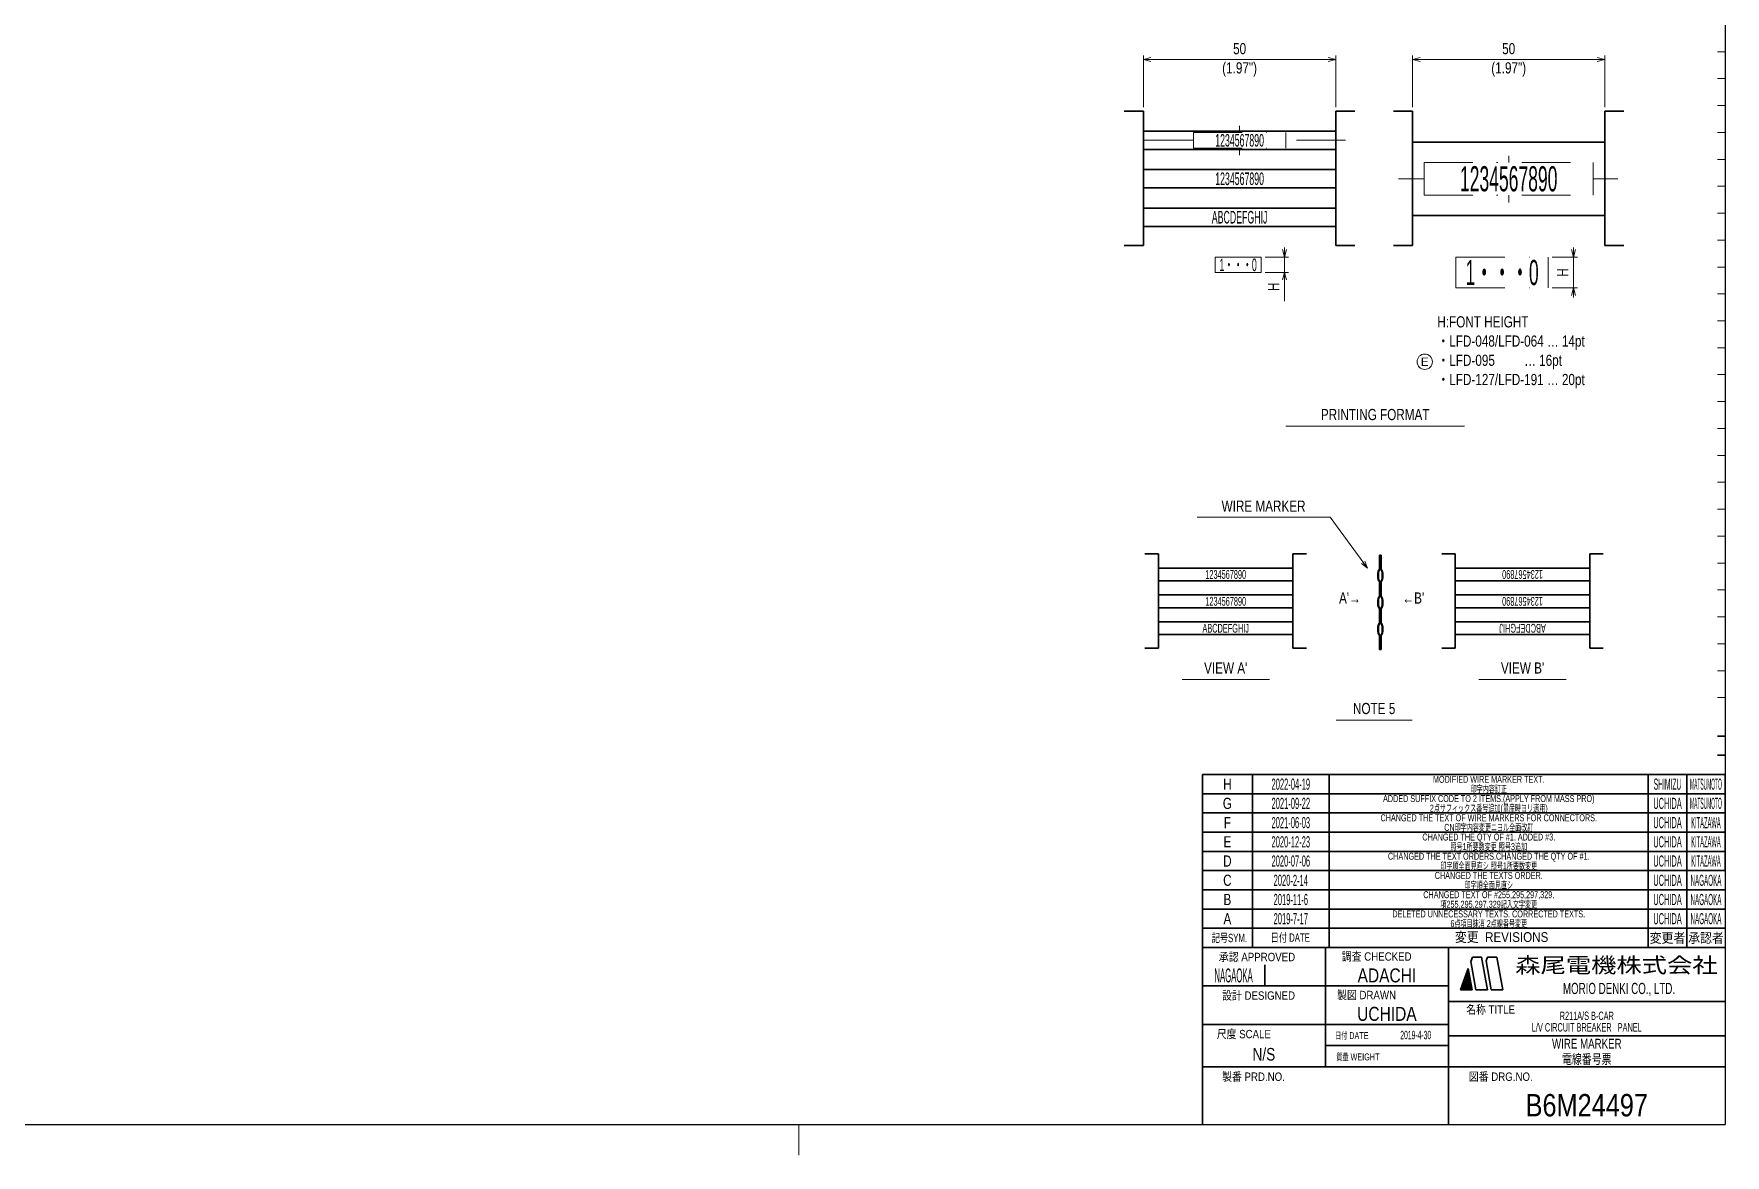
# Model space of a CAD drawing. Header units: millimetres. Extents: x 10 to 832, y 7 to 590.
# Drawn here: x 391.5 to 831.5, y 7 to 298.6 of the extents above; entities that cross this region are included whole.
import ezdxf
from ezdxf.enums import TextEntityAlignment as Align

# ---------------------------------------------------------------- set-up
doc = ezdxf.new("R2010")
doc.units = ezdxf.units.MM
doc.linetypes.add('DASHDOT', pattern=[25.3, 12.7, -6.3, 0, -6.3])
for name, color, linetype in [('図面枠B6M', 7, 'Continuous'), ('表題、部品表_01', 7, 'Continuous'), ('訂正記号', 7, 'Continuous')]:
    doc.layers.add(name, color=color, linetype=linetype)
doc.styles.add('HG丸ｺﾞｼｯｸM-PRO', font='')
doc.styles.get('HG丸ｺﾞｼｯｸM-PRO').set_extended_font_data('HG丸ｺﾞｼｯｸM-PRO')

# ---------------------------------------------------------------- blocks, each defined once
blk = doc.blocks.new('BLKF023')
at = {"layer": '図面枠B6M', "color": 2, "linetype": 'Continuous', "lineweight": 25}
for p in [(831.5, 584), (9.5, 15)]:
    blk.add_line(p, (831.5, 15), dxfattribs=at)
at = {"layer": '図面枠B6M', "color": 4, "linetype": 'Continuous', "lineweight": 13}
for p, q in [((829.5, 294), (831.5, 294)), ((829.5, 287), (831.5, 287)), ((829.5, 280), (831.5, 280)), ((829.5, 273), (831.5, 273)), ((829.5, 266), (831.5, 266)), ((829.5, 259), (831.5, 259)), ((829.5, 252), (831.5, 252)), ((829.5, 245), (831.5, 245)), ((829.5, 238), (831.5, 238)), ((829.5, 231), (831.5, 231)), ((829.5, 224), (831.5, 224)), ((829.5, 217), (831.5, 217)), ((829.5, 210), (831.5, 210)), ((829.5, 203), (831.5, 203)), ((829.5, 196), (831.5, 196)), ((829.5, 189), (831.5, 189)), ((829.5, 182), (831.5, 182)), ((829.5, 175), (831.5, 175)), ((829.5, 168), (831.5, 168)), ((829.5, 161), (831.5, 161)), ((829.5, 154), (831.5, 154)), ((829.5, 147), (831.5, 147)), ((829.5, 140), (831.5, 140)), ((829.5, 133), (831.5, 133)), ((829.5, 126), (831.5, 126)), ((590.5, 7), (590.5, 15))]:
    blk.add_line(p, q, dxfattribs=at)
at = {"layer": '図面枠B6M', "color": 3, "linetype": 'Continuous', "lineweight": 35}
for p, q in [((831.5, 116), (829.5, 116)), ((831.5, 111), (829.5, 111)), ((831.5, 106), (829.5, 106)), ((831.5, 101), (829.5, 101)), ((831.5, 96), (829.5, 96)), ((831.5, 91), (829.5, 91)), ((831.5, 86), (829.5, 86)), ((695.5, 81), (831.5, 81)), ((695.5, 81), (695.5, 15)), ((708.5, 81), (708.5, 61)), ((728.5, 61), (728.5, 81)), ((811.5, 81), (811.5, 61)), ((821.5, 81), (821.5, 61)), ((695.5, 76), (831.5, 76)), ((695.5, 71), (831.5, 71)), ((695.5, 66), (831.5, 66)), ((695.5, 61), (831.5, 61)), ((727.5, 61), (727.5, 30)), ((759.5, 61), (759.5, 15)), ((765.34, 57.4), (765.73, 58.5)), ((766.64, 50), (765.34, 57.4)), ((765.73, 58.5), (768.14, 58.5)), ((769.64, 50), (768.14, 58.5)), ((769.68, 58.5), (769.32, 57.51)), ((770.64, 50), (769.32, 57.51)), ((769.68, 58.5), (772.14, 58.5)), ((773.64, 50), (772.14, 58.5)), ((711.73, 56.5), (711.73, 51)), ((762.64, 50), (764.66, 55.55)), ((762.87, 50.64), (765.13, 52.89)), ((762.95, 50.86), (765.11, 53.01)), ((763.04, 51.08), (765.09, 53.13)), ((763.12, 51.3), (765.07, 53.25)), ((763.2, 51.53), (765.05, 53.37)), ((763.28, 51.75), (765.02, 53.49)), ((763.36, 51.97), (765, 53.61)), ((763.44, 52.19), (764.98, 53.73)), ((763.52, 52.42), (764.96, 53.86)), ((763.6, 52.64), (764.94, 53.98)), ((763.68, 52.86), (764.92, 54.1)), ((763.76, 53.08), (764.9, 54.22)), ((763.84, 53.31), (764.88, 54.34)), ((763.93, 53.53), (764.85, 54.46)), ((764.01, 53.75), (764.83, 54.58)), ((764.09, 53.97), (764.81, 54.7)), ((764.17, 54.19), (764.79, 54.82)), ((764.25, 54.42), (764.77, 54.94)), ((764.33, 54.64), (764.75, 55.06)), ((764.41, 54.86), (764.73, 55.18)), ((764.49, 55.08), (764.71, 55.3)), ((764.57, 55.31), (764.68, 55.42)), ((764.65, 55.53), (764.66, 55.54)), ((765.64, 50), (764.66, 55.55)), ((695.5, 51), (759.5, 51)), ((762.64, 50), (765.64, 50)), ((762.66, 50), (765.19, 52.53)), ((762.71, 50.19), (765.17, 52.65)), ((762.79, 50.41), (765.15, 52.77)), ((762.8, 50), (765.21, 52.41)), ((762.94, 50), (765.24, 52.29)), ((763.08, 50), (765.26, 52.17)), ((763.22, 50), (765.28, 52.05)), ((763.36, 50), (765.3, 51.93)), ((763.51, 50), (765.32, 51.81)), ((763.65, 50), (765.34, 51.69)), ((763.79, 50), (765.36, 51.57)), ((763.93, 50), (765.38, 51.45)), ((764.07, 50), (765.41, 51.33)), ((764.21, 50), (765.43, 51.21)), ((764.35, 50), (765.45, 51.09)), ((764.5, 50), (765.47, 50.97)), ((764.64, 50), (765.49, 50.85)), ((764.78, 50), (765.51, 50.73)), ((764.92, 50), (765.53, 50.61)), ((765.06, 50), (765.55, 50.49)), ((765.2, 50), (765.58, 50.37)), ((765.34, 50), (765.6, 50.25)), ((765.49, 50), (765.62, 50.13)), ((765.63, 50), (765.64, 50.01)), ((766.64, 50), (769.64, 50)), ((770.64, 50), (773.64, 50)), ((759.5, 47), (831.5, 47)), ((695.5, 41), (759.5, 41)), ((727.5, 35.5), (759.5, 35.5)), ((759.5, 38), (831.5, 38)), ((695.5, 30), (831.5, 30))]:
    blk.add_line(p, q, dxfattribs=at)
at = {"layer": '図面枠B6M', "color": 4, "linetype": 'Continuous', "lineweight": 13, "style": 'HG丸ｺﾞｼｯｸM-PRO'}
for s, height, width, p in [('記号SYM.', 2.182, 0.69227, (702.53, 63.49)), ('日付 DATE', 2.182, 0.692507, (718.37, 63.58)), ('変更  REVISIONS', 2.5455, 0.887352, (773.35, 63.72)), ('変更者', 2.545, 0.887717, (816.5, 63.5)), ('承認者', 2.545, 0.887717, (826.5, 63.5)), ('承認 APPROVED', 2.1818, 0.863151, (709.71, 58.54)), ('調査 CHECKED', 2.182, 0.863174, (740.84, 58.67)), ('設計 DESIGNED', 2.1818, 0.862613, (710.11, 48.51)), ('製図 DRAWN', 2.182, 0.863099, (738.2, 48.65)), ('名称 TITLE', 2.182, 0.862489, (770.47, 44.87)), ('尺度 SCALE', 2.182, 0.862581, (706.28, 38.49)), ('日付 DATE', 1.818, 0.618255, (734.38, 38.09)), ('質量 WEIGHT', 1.818, 0.618812, (735.96, 32.55)), ('製番 PRD.NO.', 2.182, 0.863299, (708.79, 27.41)), ('図番 DRG.NO.', 2.182, 0.863083, (773.12, 27.42))]:
    blk.add_text(s, height=height, dxfattribs=dict(at, width=width)).set_placement(p, align=Align.MIDDLE_CENTER)
at = {"layer": '図面枠B6M', "color": 2, "linetype": 'Continuous', "lineweight": 25, "style": 'HG丸ｺﾞｼｯｸM-PRO', "width": 1.206081}
blk.add_text('森尾電機株式会社', height=4, dxfattribs=at).set_placement((803.22, 56.43), align=Align.MIDDLE_CENTER)
at = {"layer": '図面枠B6M', "color": 3, "linetype": 'Continuous', "lineweight": 35, "style": 'HG丸ｺﾞｼｯｸM-PRO', "width": 0.652197}
blk.add_text('MORIO DENKI CO., LTD.', height=2.9091, dxfattribs=at).set_placement((803.88, 50.36), align=Align.MIDDLE_CENTER)
blk = doc.blocks.new('BLKF024')
at = {"layer": '図面枠B6M', "color": 3, "linetype": 'Continuous', "lineweight": 35, "style": 'HG丸ｺﾞｼｯｸM-PRO'}
for s, height, width, p in [('E', 2.91, 0.784871, (702, 88.5)), ('2020-12-23', 2.909, 0.488281, (718.5, 88.5)), ('CHANGED THE QTY OF #1. ADDED #3.', 1.8182, 0.618208, (770, 89.75)), ('UCHIDA', 2.909, 0.415827, (816.5, 88.5)), ('KITAZAWA', 2.909, 0.308644, (826.5, 88.5)), ('D', 2.91, 0.784656, (702, 83.5)), ('2020-07-06', 2.909, 0.488281, (718.5, 83.5)), ('CHANGED THE TEXT ORDERS.CHANGED THE QTY OF #1.', 1.8182, 0.61858, (770, 84.75)), ('UCHIDA', 2.909, 0.415827, (816.5, 83.5)), ('KITAZAWA', 2.909, 0.308644, (826.5, 83.5)), ('C', 2.91, 0.782198, (702, 78.5)), ('2020-2-14', 2.909, 0.488281, (718.5, 78.5)), ('CHANGED THE TEXTS ORDER.', 1.8182, 0.618691, (770, 79.75)), ('UCHIDA', 2.909, 0.415827, (816.5, 78.5)), ('NAGAOKA', 2.909, 0.334453, (826.5, 78.5)), ('B', 2.91, 0.78204, (702, 73.5)), ('2019-11-6', 2.909, 0.488281, (718.5, 73.5)), ('CHANGED TEXT OF #255,295,297,329.', 1.8182, 0.618621, (770, 74.75)), ('UCHIDA', 2.909, 0.415827, (816.5, 73.5)), ('NAGAOKA', 2.909, 0.334453, (826.5, 73.5)), ('DELETED UNNECESSARY TEXTS. CORRECTED TEXTS.', 1.8182, 0.618785, (770, 69.75)), ('A', 2.91, 0.782973, (702, 68.5)), ('2019-7-17', 2.909, 0.488281, (718.5, 68.5)), ('UCHIDA', 2.909, 0.415827, (816.5, 68.5)), ('NAGAOKA', 2.909, 0.334453, (826.5, 68.5)), ('NAGAOKA', 3.636, 0.414524, (703.61, 53.75)), ('ADACHI', 3.636, 0.830909, (743.5, 53.75)), ('UCHIDA', 3.636, 0.830691, (743.5, 43.75)), ('R211A/S B-CAR', 2.1818, 0.521847, (795.5, 43.25)), ('L/V CIRCUIT BREAKER\u3000PANEL', 2.1818, 0.522183, (795.5, 40.25)), ('2019-4-30', 2.182, 0.482367, (751, 38.25)), ('WIRE MARKER', 2.5455, 0.742381, (795.5, 36)), ('N/S', 3.273, 0.805664, (711.5, 33.25)), ('B6M24497', 5.818, 0.845653, (795.5, 20))]:
    blk.add_text(s, height=height, dxfattribs=dict(at, width=width)).set_placement(p, align=Align.MIDDLE_CENTER)
blk = doc.blocks.new('FXTIP_ARROW_S')
at = {"color": 0, "linetype": 'Continuous', "lineweight": -2}
for q in [(-1, 0), (-0.97, 0.26), (-0.97, -0.26)]:
    blk.add_line((0, 0), q, dxfattribs=at)
blk = doc.blocks.new('FXTIP_ARROW_E')
at = {"color": 0, "linetype": 'Continuous', "lineweight": -2}
for q in [(-1, 0), (-0.97, 0.26), (-0.97, -0.26)]:
    blk.add_line((0, 0), q, dxfattribs=at)
blk = doc.blocks.new('BLKF043')
at = {"layer": '図面枠B6M', "color": 3, "linetype": 'Continuous', "lineweight": 35}
for p, q in [((695.5, 86), (831.5, 86)), ((695.5, 86), (695.5, 81)), ((708.5, 86), (708.5, 81)), ((728.5, 86), (728.5, 81)), ((811.5, 86), (811.5, 81)), ((821.5, 86), (821.5, 81)), ((831.5, 86), (831.5, 81)), ((695.5, 81), (831.5, 81))]:
    blk.add_line(p, q, dxfattribs=at)
blk = doc.blocks.new('BLKF042')
at = {"layer": '図面枠B6M', "color": 3, "linetype": 'Continuous', "lineweight": 35}
blk.add_blockref('BLKF043', (0, 0), dxfattribs=at)
blk = doc.blocks.new('BLKF045')
at = {"layer": '図面枠B6M', "color": 3, "linetype": 'Continuous', "lineweight": 35}
for p, q in [((695.5, 91), (831.5, 91)), ((695.5, 91), (695.5, 86)), ((708.5, 91), (708.5, 86)), ((728.5, 91), (728.5, 86)), ((811.5, 91), (811.5, 86)), ((821.5, 91), (821.5, 86)), ((831.5, 91), (831.5, 86)), ((695.5, 86), (831.5, 86))]:
    blk.add_line(p, q, dxfattribs=at)
blk = doc.blocks.new('BLKF044')
at = {"layer": '図面枠B6M', "color": 3, "linetype": 'Continuous', "lineweight": 35}
blk.add_blockref('BLKF045', (0, 0), dxfattribs=at)
blk = doc.blocks.new('BLKF061')
at = {"layer": '訂正記号', "color": 4, "linetype": 'Continuous', "lineweight": 13}
blk.add_circle((753.35, 213.36), 2, dxfattribs=at)
at = {"layer": '訂正記号', "color": 4, "linetype": 'Continuous', "lineweight": 13, "style": 'HG丸ｺﾞｼｯｸM-PRO', "width": 1.04259}
blk.add_text('E', height=2.18, dxfattribs=at).set_placement((753.35, 213.36), align=Align.MIDDLE_CENTER)
blk = doc.blocks.new('BLKF063')
at = {"layer": '図面枠B6M', "color": 3, "linetype": 'Continuous', "lineweight": 35}
for p, q in [((695.5, 96), (831.5, 96)), ((695.5, 96), (695.5, 91)), ((708.5, 96), (708.5, 91)), ((728.5, 96), (728.5, 91)), ((811.5, 96), (811.5, 91)), ((821.5, 96), (821.5, 91)), ((831.5, 96), (831.5, 91)), ((695.5, 91), (831.5, 91))]:
    blk.add_line(p, q, dxfattribs=at)
blk = doc.blocks.new('BLKF062')
at = {"layer": '図面枠B6M', "color": 3, "linetype": 'Continuous', "lineweight": 35}
blk.add_blockref('BLKF063', (0, 0), dxfattribs=at)
at = {"layer": '図面枠B6M', "color": 4, "linetype": 'Continuous', "lineweight": 13, "style": 'HG丸ｺﾞｼｯｸM-PRO'}
for s, height, width, p in [('F', 2.91, 0.783156, (702, 93.5)), ('2021-06-03', 2.909, 0.488281, (718.5, 93.5))]:
    blk.add_text(s, height=height, dxfattribs=dict(at, width=width)).set_placement(p, align=Align.MIDDLE_CENTER)
at = {"layer": '図面枠B6M', "color": 3, "linetype": 'Continuous', "lineweight": 35, "style": 'HG丸ｺﾞｼｯｸM-PRO'}
for s, height, width, p in [('CHANGED THE TEXT OF WIRE MARKERS FOR CONNECTORS.', 1.8182, 0.618794, (770, 94.75)), ('UCHIDA', 2.909, 0.415827, (816.5, 93.5)), ('KITAZAWA', 2.909, 0.308644, (826.5, 93.5))]:
    blk.add_text(s, height=height, dxfattribs=dict(at, width=width)).set_placement(p, align=Align.MIDDLE_CENTER)
blk = doc.blocks.new('BLKF071')
at = {"layer": '図面枠B6M', "color": 3, "linetype": 'Continuous', "lineweight": 35}
for p, q in [((695.5, 101), (831.5, 101)), ((695.5, 101), (695.5, 96)), ((708.5, 101), (708.5, 96)), ((728.5, 101), (728.5, 96)), ((811.5, 101), (811.5, 96)), ((821.5, 101), (821.5, 96)), ((831.5, 101), (831.5, 96)), ((695.5, 96), (831.5, 96))]:
    blk.add_line(p, q, dxfattribs=at)
blk = doc.blocks.new('BLKF070')
at = {"layer": '図面枠B6M', "color": 3, "linetype": 'Continuous', "lineweight": 35}
blk.add_blockref('BLKF071', (0, 0), dxfattribs=at)
at = {"layer": '図面枠B6M', "color": 4, "linetype": 'Continuous', "lineweight": 13, "style": 'HG丸ｺﾞｼｯｸM-PRO'}
for s, height, width, p in [('G', 2.91, 0.783387, (702, 98.5)), ('2021-09-22', 2.909, 0.488281, (718.5, 98.5))]:
    blk.add_text(s, height=height, dxfattribs=dict(at, width=width)).set_placement(p, align=Align.MIDDLE_CENTER)
at = {"layer": '図面枠B6M', "color": 3, "linetype": 'Continuous', "lineweight": 35, "style": 'HG丸ｺﾞｼｯｸM-PRO'}
for s, height, width, p in [('ADDED SUFFIX CODE TO 2 ITEMS.(APPLY FROM MASS PRO)', 1.8182, 0.618025, (770, 99.75)), ('UCHIDA', 2.909, 0.415827, (816.5, 98.5)), ('MATSUMOTO', 2.909, 0.26157, (826.5, 98.5))]:
    blk.add_text(s, height=height, dxfattribs=dict(at, width=width)).set_placement(p, align=Align.MIDDLE_CENTER)
blk = doc.blocks.new('BLKF073')
at = {"layer": '図面枠B6M', "color": 3, "linetype": 'Continuous', "lineweight": 35}
for p, q in [((695.5, 106), (831.5, 106)), ((695.5, 106), (695.5, 101)), ((708.5, 106), (708.5, 101)), ((728.5, 106), (728.5, 101)), ((811.5, 106), (811.5, 101)), ((821.5, 106), (821.5, 101)), ((831.5, 106), (831.5, 101)), ((695.5, 101), (831.5, 101))]:
    blk.add_line(p, q, dxfattribs=at)
blk = doc.blocks.new('BLKF072')
at = {"layer": '図面枠B6M', "color": 3, "linetype": 'Continuous', "lineweight": 35}
blk.add_blockref('BLKF073', (0, 0), dxfattribs=at)
at = {"layer": '図面枠B6M', "color": 3, "linetype": 'Continuous', "lineweight": 35, "style": 'HG丸ｺﾞｼｯｸM-PRO'}
for s, height, width, p in [('MODIFIED WIRE MARKER TEXT.', 1.8182, 0.618558, (770, 104.75)), ('SHIMIZU', 2.909, 0.359252, (816.5, 103.5)), ('MATSUMOTO', 2.909, 0.26157, (826.5, 103.5))]:
    blk.add_text(s, height=height, dxfattribs=dict(at, width=width)).set_placement(p, align=Align.MIDDLE_CENTER)
at = {"layer": '図面枠B6M', "color": 4, "linetype": 'Continuous', "lineweight": 13, "style": 'HG丸ｺﾞｼｯｸM-PRO'}
for s, height, width, p in [('H', 2.91, 0.781614, (702, 103.5)), ('2022-04-19', 2.909, 0.488281, (718.5, 103.5))]:
    blk.add_text(s, height=height, dxfattribs=dict(at, width=width)).set_placement(p, align=Align.MIDDLE_CENTER)

msp = doc.modelspace()

# ---------------------------------------------------------------- linework, layer by layer
at = {"layer": '表題、部品表_01', "color": 4, "linetype": 'Continuous', "lineweight": 13}
for p, q in [((680.18, 279.57), (680.18, 292.97)), ((680.18, 291.97), (730.18, 291.97)), ((730.18, 279.57), (730.18, 292.97)), ((750.18, 279.57), (750.18, 292.97)), ((750.18, 291.97), (800.18, 291.97)), ((800.18, 279.57), (800.18, 292.97)), ((716.87, 240.57), (716.87, 243.07)), ((792.07, 240.57), (792.07, 243.07)), ((711.8, 240.57), (717.87, 240.57)), ((716.87, 236.57), (716.87, 240.57)), ((786.47, 240.57), (793.07, 240.57)), ((792.07, 232.57), (792.07, 240.57)), ((711.8, 236.57), (717.87, 236.57)), ((716.87, 229.13), (716.87, 236.57)), ((786.47, 232.57), (793.07, 232.57)), ((792.07, 230.07), (792.07, 232.57)), ((717.25, 196.63), (763.65, 196.63)), ((728.7, 172.97), (694.14, 172.97)), ((738.44, 159.63), (728.7, 172.97)), ((690.21, 130.71), (712.93, 130.71)), ((767.43, 130.71), (790.15, 130.71)), ((730.3, 120.17), (750.06, 120.17))]:
    msp.add_line(p, q, dxfattribs=at)
at = {"layer": '表題、部品表_01', "color": 3, "linetype": 'Continuous', "lineweight": 35}
for p, q in [((675.18, 278.57), (680.18, 278.57)), ((680.18, 278.57), (680.18, 243.57)), ((730.18, 243.57), (730.18, 278.57)), ((730.18, 278.57), (735.18, 278.57)), ((745.18, 278.57), (750.18, 278.57)), ((750.18, 278.57), (750.18, 243.57)), ((800.18, 243.57), (800.18, 278.57)), ((800.18, 278.57), (805.18, 278.57)), ((680.18, 273.32), (730.18, 273.32)), ((680.18, 268.57), (730.18, 268.57)), ((750.18, 270.47), (800.18, 270.47)), ((680.18, 263.32), (730.18, 263.32)), ((680.18, 258.57), (730.18, 258.57)), ((680.18, 253.32), (730.18, 253.32)), ((750.18, 251.42), (800.18, 251.42)), ((680.18, 248.57), (730.18, 248.57)), ((675.18, 243.57), (680.18, 243.57)), ((730.18, 243.57), (735.18, 243.57)), ((745.18, 243.57), (750.18, 243.57)), ((800.18, 243.57), (805.18, 243.57)), ((680.57, 163.38), (684.07, 163.38)), ((684.07, 163.38), (684.07, 138.88)), ((719.07, 138.88), (719.07, 163.38)), ((719.07, 163.38), (722.57, 163.38)), ((741.59, 163.04), (741.99, 163.04)), ((741.59, 159.45), (741.59, 163.04)), ((741.79, 163.04), (741.79, 159.51)), ((741.99, 159.45), (741.99, 163.04)), ((757.79, 163.38), (761.29, 163.38)), ((761.29, 163.38), (761.29, 138.88)), ((796.29, 138.88), (796.29, 163.38)), ((796.29, 163.38), (799.79, 163.38)), ((684.07, 159.7), (719.07, 159.7)), ((761.29, 159.7), (796.29, 159.7)), ((684.07, 156.38), (719.07, 156.38)), ((741.59, 152.45), (741.59, 156.1)), ((741.79, 156.04), (741.79, 152.51)), ((741.99, 152.45), (741.99, 156.1)), ((761.29, 156.38), (796.29, 156.38)), ((684.07, 152.7), (719.07, 152.7)), ((761.29, 152.7), (796.29, 152.7)), ((684.07, 149.38), (719.07, 149.38)), ((684.07, 145.7), (719.07, 145.7)), ((741.59, 145.45), (741.59, 149.1)), ((741.79, 149.04), (741.79, 145.51)), ((741.99, 145.45), (741.99, 149.1)), ((761.29, 149.38), (796.29, 149.38)), ((761.29, 145.7), (796.29, 145.7)), ((684.07, 142.38), (719.07, 142.38)), ((741.59, 138.54), (741.59, 142.1)), ((741.79, 142.04), (741.79, 138.54)), ((741.99, 138.54), (741.99, 142.1)), ((761.29, 142.38), (796.29, 142.38)), ((680.57, 138.88), (684.07, 138.88)), ((719.07, 138.88), (722.57, 138.88)), ((741.59, 138.54), (741.99, 138.54)), ((757.79, 138.88), (761.29, 138.88)), ((796.29, 138.88), (799.79, 138.88))]:
    msp.add_line(p, q, dxfattribs=at)
at = {"layer": '表題、部品表_01', "color": 4, "linetype": 'DASHDOT', "lineweight": 13}
for p, q in [((693.18, 268.95), (693.18, 272.95)), ((693.18, 272.95), (717.18, 272.95)), ((705.18, 274.69), (705.18, 272.95)), ((717.18, 268.95), (717.18, 272.95)), ((693.18, 270.95), (678.11, 270.95)), ((693.18, 268.95), (717.18, 268.95)), ((705.18, 268.95), (705.18, 267.06)), ((732.7, 270.95), (717.18, 270.95)), ((753.18, 256.7), (753.18, 265.2)), ((753.18, 265.2), (797.18, 265.2)), ((775.18, 266.94), (775.18, 265.2)), ((797.18, 256.7), (797.18, 265.2)), ((753.18, 260.95), (746.54, 260.95)), ((803.54, 260.95), (797.18, 260.95)), ((753.18, 256.7), (797.18, 256.7)), ((775.18, 256.7), (775.18, 254.81)), ((698.8, 236.57), (698.8, 240.57)), ((698.8, 240.57), (710.8, 240.57)), ((710.8, 236.57), (710.8, 240.57)), ((761.47, 232.57), (761.47, 240.57)), ((761.47, 240.57), (785.47, 240.57)), ((785.47, 232.57), (785.47, 240.57)), ((698.8, 236.57), (710.8, 236.57)), ((761.47, 232.57), (785.47, 232.57))]:
    msp.add_line(p, q, dxfattribs=at)
at = {"layer": '表題、部品表_01', "color": 3, "linetype": 'Continuous', "lineweight": 35}
for centre in [(741.79, 157.77), (741.79, 150.77), (741.79, 143.77)]:
    msp.add_ellipse(centre, major_axis=(0, 1.57), ratio=0.324324, dxfattribs=at)
for points in [[(741.79, 159.51), (741.76, 159.51), (741.73, 159.51), (741.7, 159.5), (741.67, 159.49), (741.64, 159.48), (741.62, 159.46), (741.56, 159.43), (741.52, 159.39), (741.47, 159.34), (741.43, 159.29), (741.4, 159.23), (741.36, 159.16), (741.33, 159.09), (741.3, 159.02), (741.27, 158.93), (741.22, 158.77), (741.18, 158.57), (741.15, 158.37), (741.14, 158.27), (741.13, 158.17), (741.12, 158.07), (741.12, 157.97), (741.12, 157.87), (741.12, 157.77), (741.12, 157.68), (741.12, 157.58), (741.12, 157.48), (741.13, 157.38), (741.14, 157.27), (741.15, 157.17), (741.18, 156.97), (741.22, 156.78), (741.27, 156.61), (741.3, 156.53), (741.33, 156.45), (741.36, 156.39), (741.4, 156.32), (741.43, 156.26), (741.47, 156.21), (741.52, 156.16), (741.56, 156.12), (741.62, 156.08), (741.64, 156.07), (741.67, 156.06), (741.7, 156.05), (741.73, 156.04), (741.76, 156.04), (741.79, 156.04), (741.82, 156.04), (741.85, 156.04), (741.88, 156.05), (741.91, 156.06), (741.94, 156.07), (741.97, 156.08), (742.02, 156.12), (742.07, 156.16), (742.11, 156.21), (742.15, 156.26), (742.19, 156.32), (742.22, 156.39), (742.25, 156.45), (742.28, 156.53), (742.31, 156.61), (742.36, 156.78), (742.4, 156.97), (742.43, 157.17), (742.44, 157.27), (742.45, 157.38), (742.46, 157.48), (742.46, 157.58), (742.47, 157.68), (742.47, 157.77), (742.47, 157.87), (742.46, 157.97), (742.46, 158.07), (742.45, 158.17), (742.44, 158.27), (742.43, 158.37), (742.4, 158.57), (742.36, 158.77), (742.31, 158.93), (742.28, 159.02), (742.25, 159.09), (742.22, 159.16), (742.19, 159.23), (742.15, 159.29), (742.11, 159.34), (742.07, 159.39), (742.02, 159.43), (741.97, 159.46), (741.94, 159.48), (741.91, 159.49), (741.88, 159.5), (741.85, 159.51), (741.82, 159.51), (741.79, 159.51)], [(741.79, 152.51), (741.76, 152.51), (741.73, 152.51), (741.7, 152.5), (741.67, 152.49), (741.64, 152.48), (741.62, 152.46), (741.56, 152.43), (741.52, 152.39), (741.47, 152.34), (741.43, 152.29), (741.4, 152.23), (741.36, 152.16), (741.33, 152.09), (741.3, 152.02), (741.27, 151.93), (741.22, 151.77), (741.18, 151.57), (741.15, 151.37), (741.14, 151.27), (741.13, 151.17), (741.12, 151.07), (741.12, 150.97), (741.12, 150.87), (741.12, 150.77), (741.12, 150.68), (741.12, 150.58), (741.12, 150.48), (741.13, 150.38), (741.14, 150.27), (741.15, 150.17), (741.18, 149.97), (741.22, 149.78), (741.27, 149.61), (741.3, 149.53), (741.33, 149.45), (741.36, 149.39), (741.4, 149.32), (741.43, 149.26), (741.47, 149.21), (741.52, 149.16), (741.56, 149.12), (741.62, 149.08), (741.64, 149.07), (741.67, 149.06), (741.7, 149.05), (741.73, 149.04), (741.76, 149.04), (741.79, 149.04), (741.82, 149.04), (741.85, 149.04), (741.88, 149.05), (741.91, 149.06), (741.94, 149.07), (741.97, 149.08), (742.02, 149.12), (742.07, 149.16), (742.11, 149.21), (742.15, 149.26), (742.19, 149.32), (742.22, 149.39), (742.25, 149.45), (742.28, 149.53), (742.31, 149.61), (742.36, 149.78), (742.4, 149.97), (742.43, 150.17), (742.44, 150.27), (742.45, 150.38), (742.46, 150.48), (742.46, 150.58), (742.47, 150.68), (742.47, 150.77), (742.47, 150.87), (742.46, 150.97), (742.46, 151.07), (742.45, 151.17), (742.44, 151.27), (742.43, 151.37), (742.4, 151.57), (742.36, 151.77), (742.31, 151.93), (742.28, 152.02), (742.25, 152.09), (742.22, 152.16), (742.19, 152.23), (742.15, 152.29), (742.11, 152.34), (742.07, 152.39), (742.02, 152.43), (741.97, 152.46), (741.94, 152.48), (741.91, 152.49), (741.88, 152.5), (741.85, 152.51), (741.82, 152.51), (741.79, 152.51)], [(741.79, 145.51), (741.76, 145.51), (741.73, 145.51), (741.7, 145.5), (741.67, 145.49), (741.64, 145.48), (741.62, 145.46), (741.56, 145.43), (741.52, 145.39), (741.47, 145.34), (741.43, 145.29), (741.4, 145.23), (741.36, 145.16), (741.33, 145.09), (741.3, 145.02), (741.27, 144.93), (741.22, 144.77), (741.18, 144.57), (741.15, 144.37), (741.14, 144.27), (741.13, 144.17), (741.12, 144.07), (741.12, 143.97), (741.12, 143.87), (741.12, 143.77), (741.12, 143.68), (741.12, 143.58), (741.12, 143.48), (741.13, 143.38), (741.14, 143.27), (741.15, 143.17), (741.18, 142.97), (741.22, 142.78), (741.27, 142.61), (741.3, 142.53), (741.33, 142.45), (741.36, 142.39), (741.4, 142.32), (741.43, 142.26), (741.47, 142.21), (741.52, 142.16), (741.56, 142.12), (741.62, 142.08), (741.64, 142.07), (741.67, 142.06), (741.7, 142.05), (741.73, 142.04), (741.76, 142.04), (741.79, 142.04), (741.82, 142.04), (741.85, 142.04), (741.88, 142.05), (741.91, 142.06), (741.94, 142.07), (741.97, 142.08), (742.02, 142.12), (742.07, 142.16), (742.11, 142.21), (742.15, 142.26), (742.19, 142.32), (742.22, 142.39), (742.25, 142.45), (742.28, 142.53), (742.31, 142.61), (742.36, 142.78), (742.4, 142.97), (742.43, 143.17), (742.44, 143.27), (742.45, 143.38), (742.46, 143.48), (742.46, 143.58), (742.47, 143.68), (742.47, 143.77), (742.47, 143.87), (742.46, 143.97), (742.46, 144.07), (742.45, 144.17), (742.44, 144.27), (742.43, 144.37), (742.4, 144.57), (742.36, 144.77), (742.31, 144.93), (742.28, 145.02), (742.25, 145.09), (742.22, 145.16), (742.19, 145.23), (742.15, 145.29), (742.11, 145.34), (742.07, 145.39), (742.02, 145.43), (741.97, 145.46), (741.94, 145.48), (741.91, 145.49), (741.88, 145.5), (741.85, 145.51), (741.82, 145.51), (741.79, 145.51)]]:
    msp.add_open_spline(points, degree=3, knots=[0, 0, 0, 0, 0.015625, 0.015625, 0.015625, 0.03125, 0.03125, 0.03125, 0.0625, 0.0625, 0.0625, 0.09375, 0.09375, 0.09375, 0.125, 0.125, 0.125, 0.1875, 0.1875, 0.1875, 0.21875, 0.21875, 0.21875, 0.25, 0.25, 0.25, 0.28125, 0.28125, 0.28125, 0.3125, 0.3125, 0.3125, 0.375, 0.375, 0.375, 0.40625, 0.40625, 0.40625, 0.4375, 0.4375, 0.4375, 0.46875, 0.46875, 0.46875, 0.484375, 0.484375, 0.484375, 0.5, 0.5, 0.5, 0.515625, 0.515625, 0.515625, 0.53125, 0.53125, 0.53125, 0.5625, 0.5625, 0.5625, 0.59375, 0.59375, 0.59375, 0.625, 0.625, 0.625, 0.6875, 0.6875, 0.6875, 0.71875, 0.71875, 0.71875, 0.75, 0.75, 0.75, 0.78125, 0.78125, 0.78125, 0.8125, 0.8125, 0.8125, 0.875, 0.875, 0.875, 0.90625, 0.90625, 0.90625, 0.9375, 0.9375, 0.9375, 0.96875, 0.96875, 0.96875, 0.984375, 0.984375, 0.984375, 1, 1, 1, 1], dxfattribs=at)

# ---------------------------------------------------------------- block references
at = {"layer": '図面枠B6M', "color": 4, "linetype": 'Continuous', "lineweight": 13}
msp.add_blockref('BLKF023', (0, 0), dxfattribs=at)
at = {"layer": '図面枠B6M', "color": 3, "linetype": 'Continuous', "lineweight": 35}
for name in ['BLKF072', 'BLKF070', 'BLKF062', 'BLKF044', 'BLKF024', 'BLKF042']:
    msp.add_blockref(name, (0, 0), dxfattribs=at)
at = {"layer": '表題、部品表_01', "color": 4, "linetype": 'Continuous', "lineweight": 13, "xscale": 2, "yscale": 2}
for name, p, rotation in [('FXTIP_ARROW_S', (680.18, 291.97), 180), ('FXTIP_ARROW_E', (730.18, 291.97), 360), ('FXTIP_ARROW_S', (750.18, 291.97), 180), ('FXTIP_ARROW_E', (800.18, 291.97), 360), ('FXTIP_ARROW_S', (716.87, 240.57), 270), ('FXTIP_ARROW_S', (792.07, 240.57), 270), ('FXTIP_ARROW_E', (716.87, 236.57), 90), ('FXTIP_ARROW_E', (792.07, 232.57), 90), ('FXTIP_ARROW_S', (738.44, 159.63), 306.1266302811082)]:
    msp.add_blockref(name, p, dxfattribs=dict(at, rotation=rotation))
at = {"layer": '訂正記号', "color": 4, "linetype": 'Continuous', "lineweight": 13}
msp.add_blockref('BLKF061', (0, 0), dxfattribs=at)

# ---------------------------------------------------------------- texts
at = {"layer": '図面枠B6M', "color": 3, "linetype": 'Continuous', "lineweight": 35, "style": 'HG丸ｺﾞｼｯｸM-PRO'}
for s, height, width, p in [('印字内容訂正', 1.818, 0.618958, (770, 102.26)), ('2点サフィックス番号追加(量産時ヨリ適用)', 1.8182, 0.619154, (770, 97.25)), ('CN印字内容変更ニヨル全面改訂', 1.8182, 0.619173, (770, 92.25)), ('照号1所要数変更 照号3追加', 1.8182, 0.618923, (770, 87.25)), ('印字順全面見直シ 照号1所要数変更', 1.8182, 0.618884, (770, 82.25)), ('印字順全面見直シ', 1.818, 0.618958, (770, 77.25)), ('項255,295,297,329記入文字変更', 1.8182, 0.619154, (770, 72.25)), ('6点項目抹消 2点線番号変更', 1.8182, 0.618923, (770, 67.25)), ('電線番号票', 2.545, 0.741121, (795.5, 32))]:
    msp.add_text(s, height=height, dxfattribs=dict(at, width=width)).set_placement(p, align=Align.MIDDLE_CENTER)
at = {"layer": '表題、部品表_01', "color": 3, "linetype": 'Continuous', "lineweight": 35, "style": 'HG丸ｺﾞｼｯｸM-PRO'}
for s, height, rotation, width, p in [('50', 2.909, 0, 0.784542, (705.18, 292.47)), ('50', 2.909, 0, 0.784542, (775.18, 292.47)), ('(1.97")', 2.909, 0, 0.784118, (705.18, 287.47)), ('(1.97")', 2.909, 0, 0.784118, (775.18, 287.47)), ('H', 2.91, 90, 0.781614, (716.37, 232.85)), ('H', 2.91, 90, 0.781614, (791.57, 236.57)), ('WIRE MARKER', 2.9091, 360, 0.782797, (711.42, 173.47))]:
    msp.add_text(s, height=height, rotation=rotation, dxfattribs=dict(at, width=width)).set_placement(p, align=Align.BOTTOM_CENTER)
for s, height, width, p in [('1234567890', 3.273, 0.521199, (705.18, 270.95)), ('1234567890', 6.545, 0.521199, (775.18, 260.95)), ('1234567890', 3.273, 0.521199, (705.18, 260.95)), ('ABCDEFGHIJ', 3.273, 0.522165, (705.18, 250.95)), ('1・・・0', 3.273, 0.521219, (704.8, 238.57)), ('1・・・0', 6.545, 0.521219, (773.47, 236.57)), ('PRINTING FORMAT', 2.9091, 0.782854, (740.45, 199.63)), ('1234567890', 2.291, 0.521199, (701.57, 158.04)), ('1234567890', 2.291, 0.521199, (701.57, 151.04)), ("A'→", 2.909, 0.782823, (733.88, 151.91)), ("←B'", 2.909, 0.782461, (750.37, 151.91)), ('ABCDEFGHIJ', 2.291, 0.522165, (701.57, 144.04)), ("VIEW A'", 2.909, 0.78383, (701.57, 133.71)), ("VIEW B'", 2.909, 0.783668, (778.79, 133.71)), ('NOTE 5', 2.909, 0.784001, (740.18, 123.17))]:
    msp.add_text(s, height=height, dxfattribs=dict(at, width=width)).set_placement(p, align=Align.MIDDLE_CENTER)
for s, width, p in [('H:FONT HEIGHT', 0.783234, (756.62, 223.74)), ('・LFD-048/LFD-064 … 14pt', 0.7834, (756.62, 218.74)), ('・LFD-095         … 16pt', 0.783739, (756.62, 213.74)), ('・LFD-127/LFD-191 … 20pt', 0.7834, (756.62, 208.74))]:
    msp.add_text(s, height=2.9091, dxfattribs=dict(at, width=width)).set_placement(p, align=Align.MIDDLE_LEFT)
for s, width, p in [('1234567890', 0.521199, (778.79, 158.04)), ('1234567890', 0.521199, (778.79, 151.04)), ('ABCDEFGHIJ', 0.522165, (778.79, 144.04))]:
    msp.add_text(s, height=2.291, rotation=180, dxfattribs=dict(at, width=width)).set_placement(p, align=Align.MIDDLE_CENTER)

doc.saveas('drawing.dxf')
